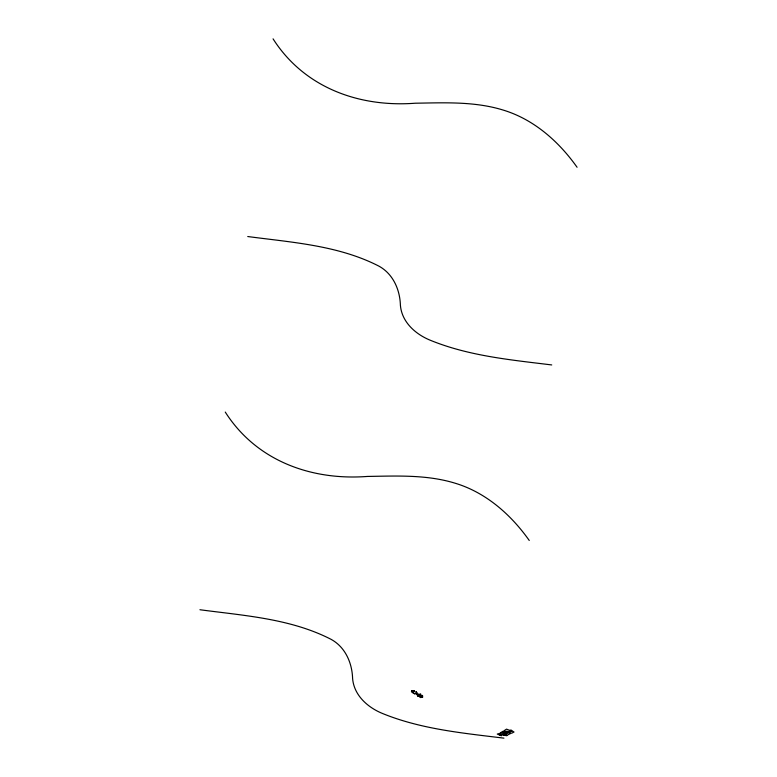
<?xml version="1.0" encoding="UTF-8"?>
<svg xmlns="http://www.w3.org/2000/svg" width="777" height="777" viewBox="0 0 777 777"><rect width="100%" height="100%" fill="white"/><g stroke="black" fill="none" stroke-linecap="round" stroke-linejoin="round"><path stroke-width="1.17" d="M419.182 695.493C419.473 696.687 416.928 696.192 418.279 695.59M420.182 694.259L420.619 693.851L420.493 694.657M419.133 695.687L418.9 695.221M420.551 696.134L420.813 697.639L419.774 696.901M419.104 696.027L417.851 696.26L418.929 696.095M420.153 696.105L419.842 696.755L420.26 696.046M414.442 690.947L413.218 690.87L414.462 691.006M419.988 696.571L420.192 696.075M416.083 691.569L416.909 692.686L416.045 691.695M411.441 691.316L412.694 691.277L411.48 691.404M412.665 691.044L411.47 690.967L412.684 690.967M421.542 696.765C424.252 697.668 420.182 697.387 422.241 696.561M418.793 694.823L420.066 694.92L418.793 694.832M413.189 691.18L414.432 691.326M419.531 694.347L418.813 694.512L419.93 694.531M414.394 691.336L413.228 691.248M420.027 694.638L419.017 694.589M418.385 694.366L417.035 694.638L418.317 694.949L417.608 694.784M418.57 694.317L417.744 694.492L418.23 694.551M419.522 694.424L418.9 694.473M420.095 696.629L420.959 697.105M247.746 236.529C291.297 242.317 337.004 245.27 376.962 265.151C392.424 272.426 399.932 288.937 400.408 305.322C401.806 322.241 415.744 334.44 430.672 340.404C469.085 356.031 510.945 359.916 551.738 364.937M199.932 609.741C243.483 615.539 289.199 618.492 329.157 638.364C344.619 645.648 352.117 662.15 352.603 678.535C354.001 695.454 367.939 707.653 382.857 713.626C421.27 729.244 463.141 733.138 503.933 738.15M421.649 695.221L422.727 695.998L422.125 695.939M421.853 695.6L422.766 697.105L421.862 697.076L421.532 696.037L422.164 697.28C420.823 695.551 423.601 696.804 421.746 695.289M421.95 695.638L421.901 695.794M422.455 696.687L421.756 695.92M577.068 167.259C558.809 141.433 533.721 119.25 502.991 110.013C474.611 101.282 444.551 102.758 415.248 103.215C359.236 107.459 304.283 87.811 273.067 38.85M529.254 540.471C511.004 514.656 485.916 492.463 455.176 483.226C426.796 474.494 396.736 475.98 367.434 476.437C311.431 480.681 256.468 461.033 225.262 412.063M420.765 696.678L420.988 697.26M503.642 734.809L504.914 734.964L503.651 734.77M506.517 731.351L507.789 731.507L506.517 731.332M499.592 734.673L500.864 734.828L499.611 734.615M415.87 693.259L416.569 693.948L416.025 693.103L417.142 693.599L416.453 692.87L415.87 693.259M414.054 693.502C415.841 695.454 415.268 692.346 414.054 693.502M510.547 730.963L511.82 731.138L510.557 730.943M412.247 692.569L413.111 692.851L413.413 692.317L412.237 692.22L413.471 692.161L412.247 692.569M503.865 732.303L505.137 732.488L503.884 732.264M505.604 733.585L506.876 733.779L505.652 733.517M503.107 733.77L502.321 735.023L506.837 735.693L503.107 733.77M509.809 730.409L508.148 732.255L503.875 730.856L506.526 729.127L509.809 730.409M510.907 730.108L509.061 732.109L511.548 733.274L514.034 732.021L510.907 730.108M502.855 731.39L500.388 732.76L507.109 732.692L502.855 731.39M510.295 733.595L507.148 735.265L503.651 733.488L508.459 732.866L510.295 733.595M500.728 733.138L497.27 734.071L501.418 735.819L500.728 733.138M418.376 694.444L417.064 694.696L418.376 694.444M418.385 694.521L417.181 694.745L418.405 694.589"/></g></svg>
